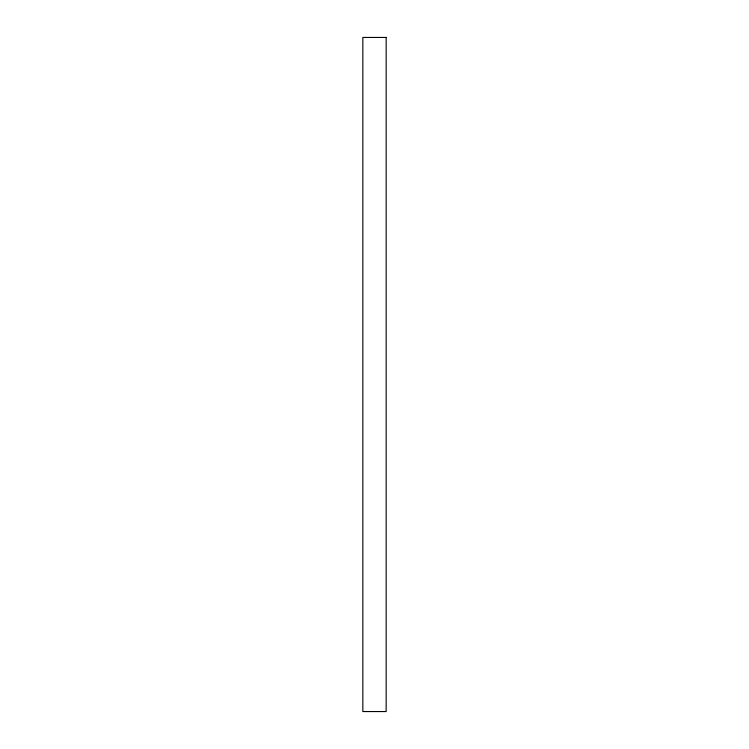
<?xml version="1.0" encoding="UTF-8"?>
<svg xmlns="http://www.w3.org/2000/svg" width="749" height="749" viewBox="0 0 749 749"><rect width="100%" height="100%" fill="white"/><g stroke="black" fill="none" stroke-linecap="round" stroke-linejoin="round"><path stroke-width="1.12" d="M386.156 37.45L362.844 37.45L362.844 711.55L386.156 711.55L386.156 37.45"/></g></svg>
